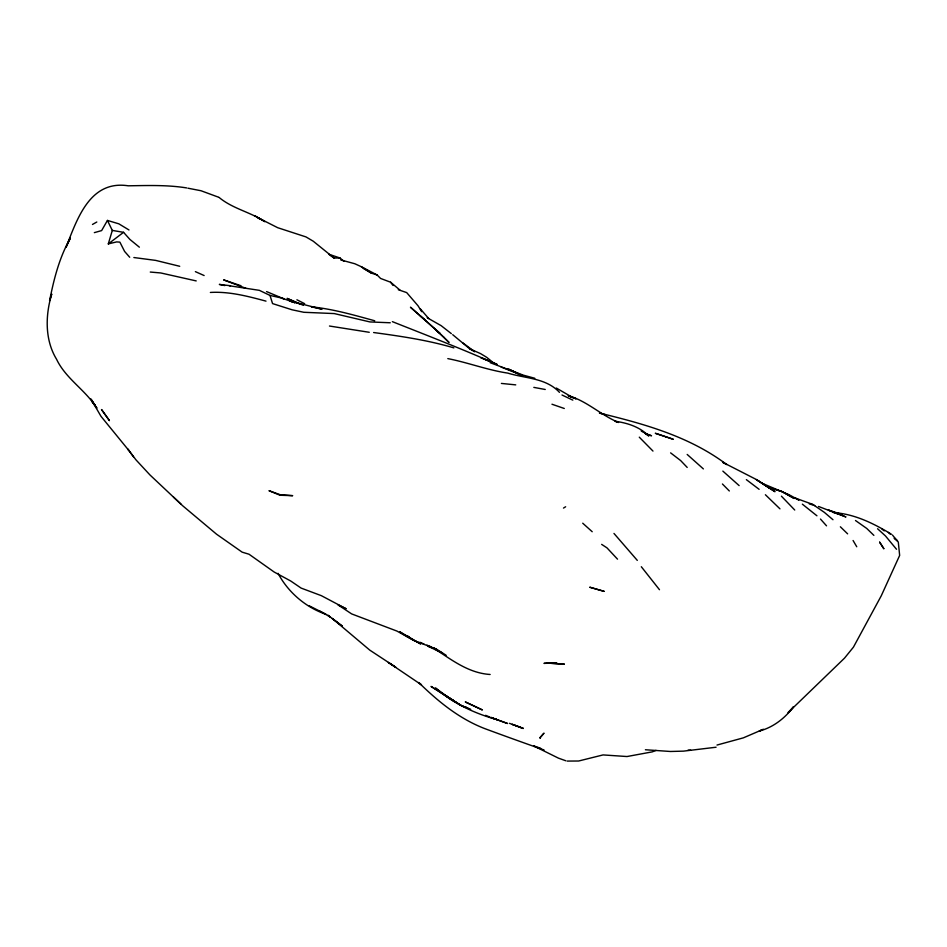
<?xml version="1.0" encoding="UTF-8"?>
<svg xmlns="http://www.w3.org/2000/svg" width="947" height="947" viewBox="0 0 947 947"><rect width="100%" height="100%" fill="white"/><g stroke="black" fill="none" stroke-linecap="round" stroke-linejoin="round"><path stroke-width="1.42" d="M129.703 257.253L124.59 251.417L119.878 242.124L116.635 241.911L108.301 243.9L112.302 230.417L107.437 220.426L101.625 230.595L94.333 232.642M51.694 294.209L49.587 300.791C53.896 279.057 59.306 257.525 70.386 238.076L66.006 247.333C77.169 219.1 89.764 179.883 128.224 185.801C147.708 185.505 167.548 184.819 186.701 187.932M51.671 294.268C45.349 315.268 44.722 339.878 56.56 359.256C65.343 377.77 83.348 388.649 94.818 405.138M540.098 737.749L544.004 733.144L539.802 737.843L540.311 738.281M793.42 706.971C784.838 718.288 773.143 727.462 759.245 731.072L763.353 729.226M793.503 706.746L788.093 712.618L844.499 658.153L853.448 647.132L881.255 595.817L899.65 555.427L898.312 542.146L892.382 534.972M108.301 243.9L123.56 232.323L129.905 239.437L139.363 247.179M563.489 508.077L565.643 506.763M92.475 224.463L96.807 222.012M762.027 729.829L743.383 737.843L716.997 745.052M656.034 750.391L652.246 751.871L626.997 756.535L603.061 754.925L578.641 761.009L567.17 761.08M716.074 747.23L683.462 751.137L670.417 751.48L645.404 749.752M210.376 292.445C229.292 291.333 247.901 296.269 266 301.134M340.056 258.01L328.727 254.198L334.042 258.034L340.056 258.01L343.832 261.254M688.055 750.154L690.706 750.213M373.627 332.527C400.522 336.185 427.784 340.127 453.873 347.88M501.401 383.428L515.736 384.873M150.277 272.049L160.777 272.961L196.207 280.916M369.259 332.29L329.473 326.028M390.259 322.773L369.981 321.944L334.255 313.575L303.821 312.285L292.138 309.811L272.558 303.596L269.99 295.417L259.348 290.338L229.304 285.757M133.87 257.537L155.651 260.389L179.717 266.285M230.488 285.757L219.337 284.408L224.818 285.58M490.132 674.477C468.883 673.175 451.873 660.106 434.898 648.873M833.348 512.576C854.49 513.901 873.572 523.395 891.352 534.191M112.302 230.417L123.56 232.323M836.615 513.534L841.93 514.458L828.341 510.031L845.943 516.955L818.504 506.456M187.968 188.204L201.001 190.738L218.639 197.236M533.824 387.382L545.235 389.489M615.396 421.297C627.601 422.989 639.959 427.002 648.778 435.987L645.452 433.809M374.74 320.784C353.776 315.02 333.084 309.018 311.362 306.84L322.075 309.195L289.841 301.028L295.156 302.791L281.519 298.021L269.99 295.417M447.813 358.617C468.031 362.559 487.362 370.052 507.77 373.106C525.431 378.54 545.934 377.829 559.476 392.354M599.782 413.141C644.398 423.96 689.416 436.413 726.751 464.563L722.644 462.278L755.872 479.265L774.989 491.694L756.322 479.549L769.733 488.167L762.394 483.396L788.579 494.5L798.984 500.087L794.829 497.921L812.633 504.337M544.04 749.977C524.212 743.016 504.502 735.926 484.769 728.61C459.212 718.749 438.094 701.478 418.728 682.515L421.498 684.87L388.353 662.462L395.586 667.138M534.818 378.279L523.312 375.154L490.167 362.689M599.415 413.034L604.979 414.561M107.437 220.426L118.825 223.823L128.981 229.967M767.875 487.018L775.333 489.291M809.283 503.899L814.763 505.58M400.013 290.137L390.626 282.23L380.587 278.442L377.119 274.985L361.292 266.711L354.829 263.751L340.707 259.904M772.054 488.392L782.08 491.6L794.131 498.43L782.08 491.6L772.338 488.486M615.207 421.379L618.557 422.469C601.096 415.224 587.152 401.173 568.745 395.81M363.234 268.368L371.342 273.103L377.119 274.985M645.499 433.738L651.524 435.786L644.871 433.276M540.666 748.272L533.765 745.94L558.446 758.145L565.844 760.784M398.296 289.723L406.689 292.599L418.041 305.786L421.687 311.658M281.519 298.021L283.993 298.885L266.569 291.593M551.971 404.227L564.282 408.488M240.94 285.722L223.622 279.874L245.96 288.35M490.889 717.447L496.855 719.59C474.447 713.387 453.057 703.384 435.454 687.984L451.056 699.419L461.248 705.491L467.818 708.226L465.237 706.864M509.474 723.33L523.04 728.326M326.289 614.414C305.917 607.56 288.125 592.36 278.063 573.326M501.129 367.045L522.898 375.71M470.706 709.267L461.248 705.491L456.288 702.343M568.46 395.751L576.119 398.817L568.33 395.668M426.908 645.156L431.015 646.801M495.092 363.565L480.875 357.694L497.151 364.477C462.586 349.171 427.44 335.546 392.366 321.649M303.348 305.336L287.095 298.388L300.365 304.295M568.638 395.858L572.722 397.551L556.28 388.033M485.61 715.328L489.694 717.021M419.983 642.291L423.972 644.043M452.702 334.682L469.748 348.851L480.531 353.598L486.663 357.303L495.092 364.145M195.378 271.635L204.126 275.541M254.636 215.608L264.84 221.657C250.15 211.915 232.808 208.825 219.053 197.426M508.101 368.868L518.778 373.852M562.009 395.006L572.817 400.119M509.297 369.437L522.484 375.793M436.2 649.263L438.757 650.53M296.908 299.785L304.662 303.679M309.397 605.902L325.01 613.774M453.637 700.768L431.039 686.433L457.283 702.911M427.215 317.754L441.148 325.661L451.328 333.628M319.932 611.217L330.278 616.959L327.828 615.207L342.281 626.097L332.219 618.438L369.792 650.139L395.763 667.221M453.542 700.816L445.126 695.252L453.814 700.768M469.748 348.851L474.672 351.704L462.834 342.897M433.537 648.02L441.562 652.708L427.878 646.185L436.685 649.192L413.756 640.444L396.923 631.069L351.657 613.916L338.043 604.884L346.164 608.779L321.329 595.663L301.11 588.087L290.705 580.996L274.18 572.035L249.014 554.22L242.16 552.16L216.555 534.203L182.712 505.793L149.946 474.932L135.966 459.851L127.833 449.103L133.527 456.868M400.179 631.992L420.669 643.972L406.417 636.254M641.226 430.968L643.652 432.507M361.292 266.711L371.342 273.103M439.988 651.323L446.167 655.312M601.653 544.371L606.98 547.863L617.515 559.156M399.764 631.862L405.304 635.52M407.08 635.768L410.655 638.219M812.68 504.349L824.364 512.374L832.981 519.725M406.997 635.709L409.435 637.378M855.496 520.519L866.73 528.438L873.868 535.375M259.667 219.006L257.821 217.644L277.708 227.706L305.976 236.916L313.256 241.225L334.042 258.034M746.366 479.656L759.127 489.327M882.048 529.207L884.249 530.876M894.205 538.405L897.519 540.915L894.477 538.085M802.358 504.159L816.93 515.795M670.618 452.879L680.621 460.538L687.202 467.427M722.857 471.109L739.134 485.598M687.179 454.442L703.372 468.907M425.31 320.311L410.453 307.207L440.095 333.557L420.35 315.884M592.206 531.729L582.725 523.206M877.573 528.746L885.457 535.931L896.513 549.272M888.393 532.439L890.417 534.321M765.389 494.736L779.961 508.847M173.467 497.057L181.031 504.171M781.417 496.181L794.734 510.019M639.284 437.171L652.98 451.08M840.368 526.792L847.624 533.848M722.431 484L729.332 490.972M820.469 519.051L826.53 525.834M613.976 533.445L637.307 560.399M128.768 450.37L101.021 416.36L90.746 398.746M420.208 308.722L428.742 318.559M659.479 589.709L641.32 566.732M94.949 405.28L92.048 401.504L96.89 408.157L95.671 406.227M390.626 282.23L393.064 285.497M91.397 399.587L94.96 405.127M853.069 540.5L856.751 546.762M547.295 663.078L543.945 663.374L556.966 663.066L547.295 663.078L564.258 664.143L547.295 663.078M292.552 495.66L279.992 495.245L268.984 490.688L280.099 494.677L292.552 495.66M604.127 591.354L589.922 587.27L604.127 591.354M666.001 436.816L655.3 433.276L673.293 439.301L666.001 436.816M507.497 723.472L491.079 717.53L507.497 723.472M518.932 726.763L512.232 724.348L523.289 728.48L518.932 726.763M475.962 706.912L465.285 701.928L482.39 709.954L475.962 706.912M883.811 548.68L879.645 542.181L883.811 548.68M443.646 337.085L434.578 328.467L449.044 342.471L443.646 337.085M109.39 420.551L101.554 409.589L109.39 420.551"/></g></svg>
